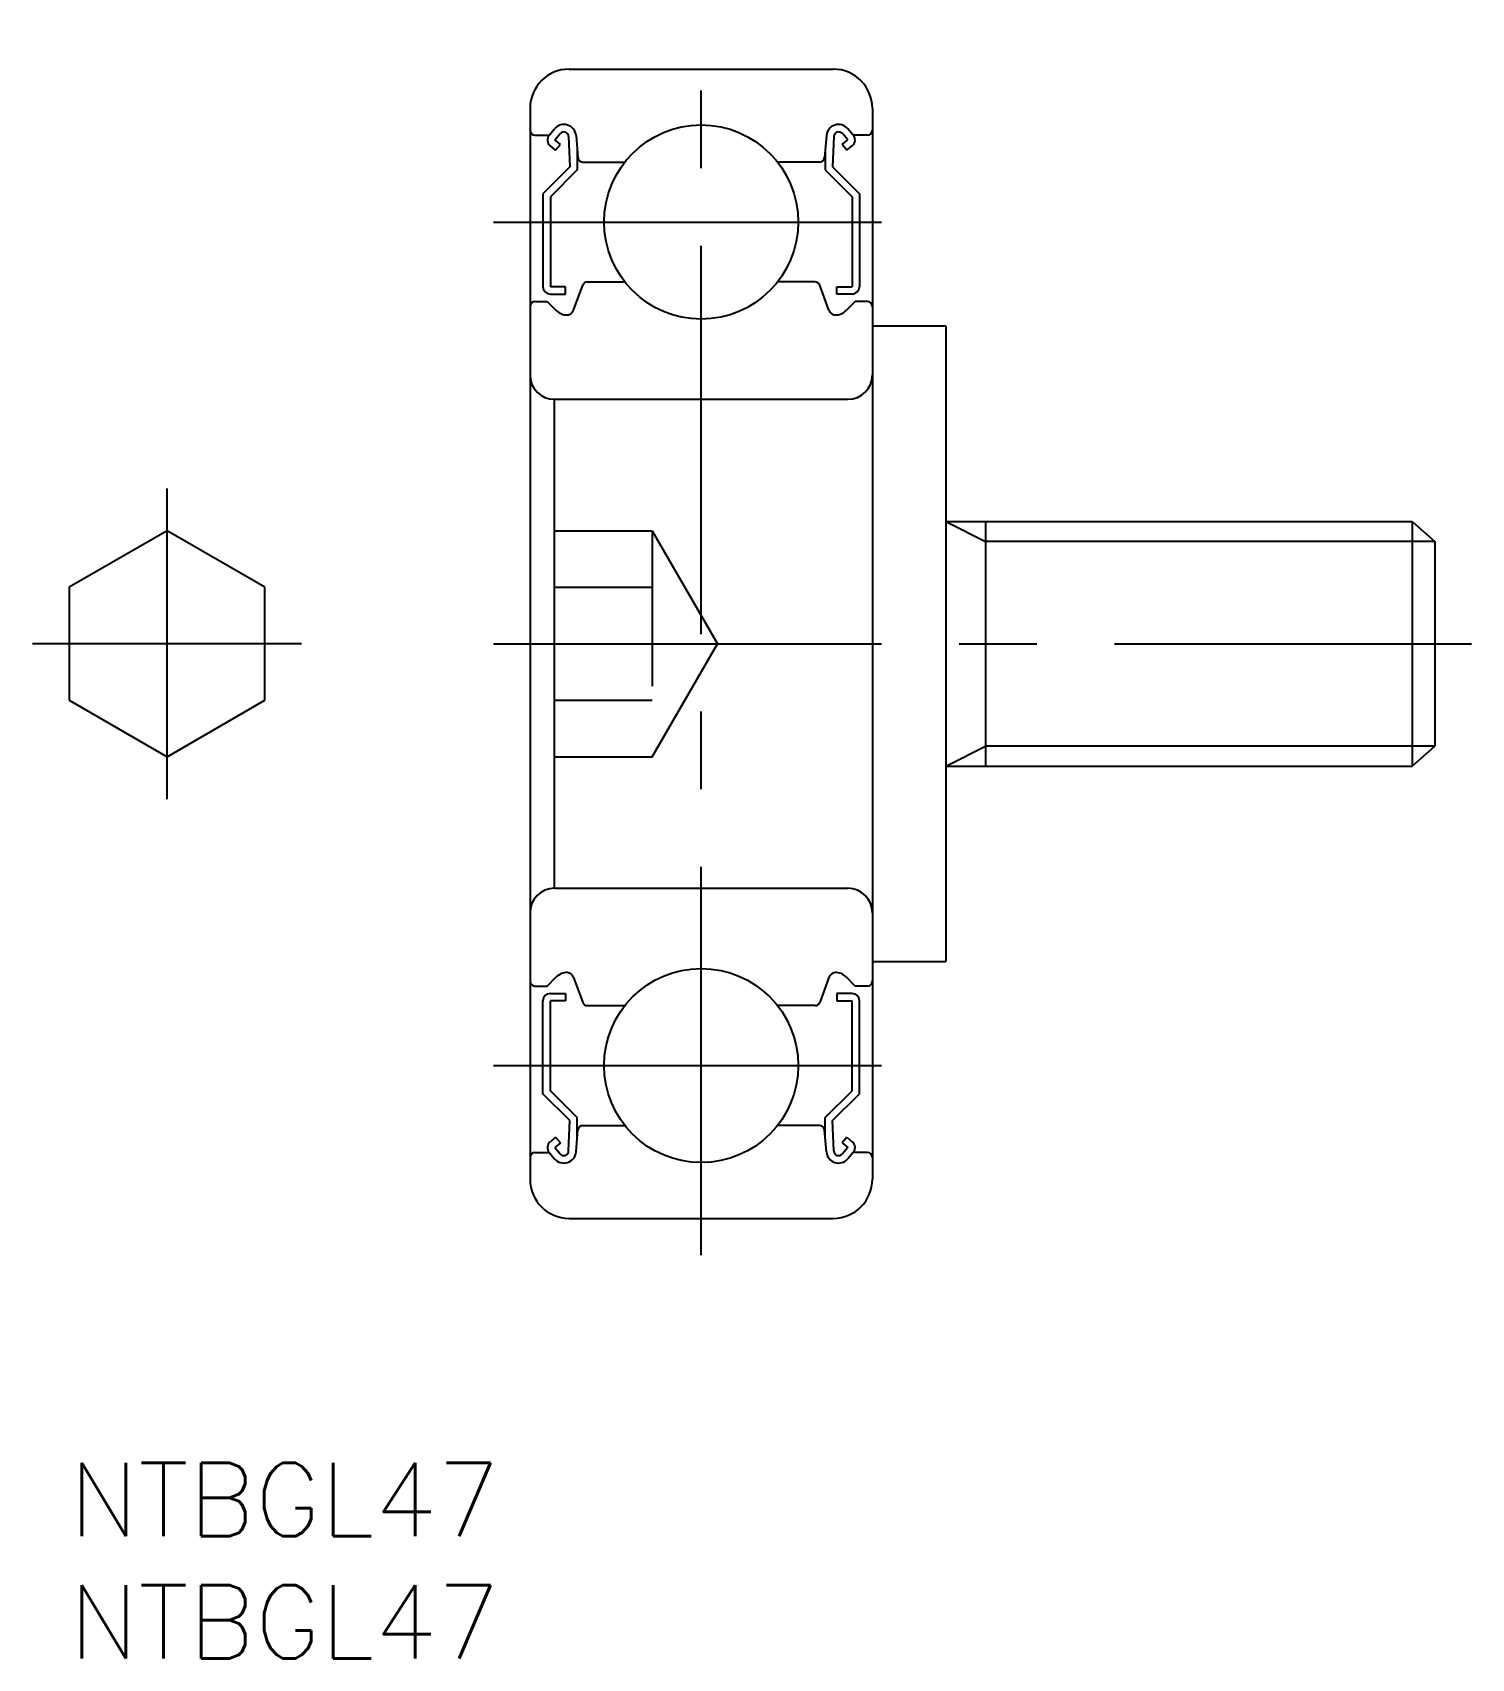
# Model space of a CAD drawing. Extents: x -1.5 to 57.3, y -8 to 58.5.
import ezdxf

# ---------------------------------------------------------------- set-up
doc = ezdxf.new("R2010")
doc.units = 0
doc.header["$LTSCALE"] = 0.5
doc.linetypes.add('CENTER', pattern=[50.8, 31.75, -6.35, 6.35, -6.35])
doc.linetypes.add('DASHED', pattern=[19.05, 12.7, -6.35])
for name, color, linetype in [('MSM_CENTER', 1, 'CENTER'), ('MSM_CONTINUOUS', 7, 'CONTINUOUS'), ('MSM_DASHED', 4, 'DASHED'), ('MSM_NARROW', 5, 'CONTINUOUS'), ('MSM_PART_NUMBER', 7, 'CONTINUOUS')]:
    doc.layers.add(name, color=color, linetype=linetype)
doc.styles.get("Standard").update_dxf_attribs({"font": 'txt.shx', "height": 3, "bigfont": 'bigfont.shx'})

# ---------------------------------------------------------------- blocks, each defined once
blk = doc.blocks.new('*U3')
at = {"layer": 'MSM_PART_NUMBER'}
blk.add_text('NTBGL47', height=3, dxfattribs=at).set_placement((0, -3))
blk = doc.blocks.new('*U4')
at = {"layer": 'MSM_PART_NUMBER'}
blk.add_text('NTBGL47', height=3, dxfattribs=at).set_placement((0, -8))

msp = doc.modelspace()

# ---------------------------------------------------------------- linework, layer by layer
at = {"layer": 'MSM_CENTER'}
for p, q in [((25.846, 8.5), (25.846, 58.5)), ((17.346, 50.75), (34.346, 50.75)), ((4, 27.149), (4, 39.851)), ((9.5, 33.5), (-1.5, 33.5)), ((17.346, 33.5), (57.346, 33.5)), ((17.346, 16.25), (34.346, 16.25))]:
    msp.add_line(p, q, dxfattribs=at)
at = {"layer": 'MSM_CONTINUOUS'}
for p, q in [((20.446, 57), (31.246, 57)), ((18.846, 55.4), (18.846, 11.6)), ((32.846, 55.4), (32.846, 11.6)), ((19.626, 54.3), (19.847, 54.562)), ((32.066, 54.3), (31.845, 54.562)), ((19.046, 54.3), (19.626, 54.3)), ((19.892, 53.684), (19.663, 53.877)), ((19.856, 54.107), (20.072, 54.364)), ((20.085, 53.914), (19.856, 54.107)), ((19.892, 53.684), (20.085, 53.914)), ((20.425, 54.243), (20.476, 53.004)), ((20.728, 54.284), (20.806, 53.383)), ((30.965, 54.284), (30.886, 53.383)), ((31.268, 54.243), (31.216, 53.004)), ((31.607, 53.914), (31.836, 54.107)), ((31.8, 53.684), (31.607, 53.914)), ((31.836, 54.107), (31.621, 54.364)), ((31.8, 53.684), (32.03, 53.877)), ((32.646, 54.3), (32.066, 54.3)), ((20.776, 53.727), (20.776, 52.88)), ((30.257, 53.2), (30.257, 53.2)), ((30.916, 53.727), (30.916, 52.88)), ((20.476, 53.004), (19.376, 51.904)), ((20.776, 52.88), (19.676, 51.78)), ((21.005, 53.2), (22.724, 53.2)), ((30.687, 53.2), (28.968, 53.2)), ((29.828, 53.2), (29.828, 53.2)), ((30.916, 52.88), (32.016, 51.78)), ((31.216, 53.004), (32.316, 51.904)), ((19.376, 51.904), (19.376, 48.1)), ((32.316, 51.904), (32.316, 48.1)), ((19.676, 51.78), (19.676, 48.1)), ((32.016, 51.78), (32.016, 48.1)), ((20.296, 48.1), (19.676, 48.1)), ((20.296, 47.8), (20.296, 48.1)), ((20.628, 47.147), (20.999, 48.168)), ((21.187, 48.3), (22.724, 48.3)), ((30.505, 48.3), (28.968, 48.3)), ((31.064, 47.147), (30.693, 48.168)), ((31.396, 48.1), (32.016, 48.1)), ((31.396, 47.8), (31.396, 48.1)), ((19.046, 47.5), (19.546, 47.5)), ((19.546, 47.5), (19.92, 47.126)), ((19.676, 47.8), (20.296, 47.8)), ((32.016, 47.8), (31.396, 47.8)), ((32.146, 47.5), (31.772, 47.126)), ((32.646, 47.5), (32.146, 47.5)), ((32.846, 46.5), (35.846, 46.5)), ((35.846, 46.5), (35.846, 20.5)), ((19.846, 23.5), (19.846, 43.5)), ((19.846, 43.5), (31.846, 43.5)), ((4, 38.119), (0, 35.809)), ((8, 35.809), (4, 38.119)), ((35.846, 38.5), (54.926, 38.5)), ((37.47, 38.5), (37.47, 28.5)), ((54.926, 38.5), (54.926, 28.5)), ((54.926, 38.5), (55.846, 37.688)), ((55.846, 37.688), (55.846, 29.312)), ((0, 35.809), (0, 31.191)), ((8, 31.191), (8, 35.809)), ((0, 31.191), (4, 28.881)), ((4, 28.881), (8, 31.191)), ((54.926, 28.5), (55.846, 29.312)), ((35.846, 28.5), (54.926, 28.5)), ((19.846, 23.5), (31.846, 23.5)), ((32.846, 20.5), (35.846, 20.5)), ((19.046, 19.5), (19.546, 19.5)), ((19.546, 19.5), (19.92, 19.874)), ((20.628, 19.853), (20.999, 18.832)), ((31.064, 19.853), (30.693, 18.832)), ((32.146, 19.5), (31.772, 19.874)), ((32.646, 19.5), (32.146, 19.5)), ((19.376, 15.096), (19.376, 18.9)), ((19.676, 19.2), (20.296, 19.2)), ((19.676, 15.22), (19.676, 18.9)), ((20.296, 18.9), (19.676, 18.9)), ((20.296, 19.2), (20.296, 18.9)), ((21.187, 18.7), (22.724, 18.7)), ((30.505, 18.7), (28.968, 18.7)), ((32.016, 19.2), (31.396, 19.2)), ((31.396, 19.2), (31.396, 18.9)), ((31.396, 18.9), (32.016, 18.9)), ((32.016, 15.22), (32.016, 18.9)), ((32.316, 15.096), (32.316, 18.9)), ((20.476, 13.996), (19.376, 15.096)), ((20.776, 14.12), (19.676, 15.22)), ((30.916, 14.12), (32.016, 15.22)), ((31.216, 13.996), (32.316, 15.096)), ((20.425, 12.757), (20.476, 13.996)), ((20.776, 13.273), (20.776, 14.12)), ((30.916, 13.273), (30.916, 14.12)), ((31.268, 12.757), (31.216, 13.996)), ((19.892, 13.316), (19.663, 13.123)), ((19.892, 13.316), (20.085, 13.086)), ((20.728, 12.716), (20.806, 13.617)), ((21.005, 13.8), (22.724, 13.8)), ((30.687, 13.8), (28.968, 13.8)), ((30.965, 12.716), (30.886, 13.617)), ((31.8, 13.316), (31.607, 13.086)), ((31.8, 13.316), (32.03, 13.123)), ((19.046, 12.7), (19.626, 12.7)), ((19.626, 12.7), (19.847, 12.438)), ((20.085, 13.086), (19.856, 12.893)), ((19.856, 12.893), (20.072, 12.636)), ((31.607, 13.086), (31.836, 12.893)), ((31.836, 12.893), (31.621, 12.636)), ((32.066, 12.7), (31.845, 12.438)), ((32.646, 12.7), (32.066, 12.7)), ((20.446, 10), (31.246, 10))]:
    msp.add_line(p, q, dxfattribs=at)
for centre in [(25.846, 50.75), (25.846, 16.25)]:
    msp.add_circle(centre, 3.969, dxfattribs=at)
for centre, radius, start, end in [((20.446, 55.4), 1.6, 90, 180), ((31.246, 55.4), 1.6, 0, 90), ((20.229, 54.24), 0.5, 4.98705, 139.90979), ((31.463, 54.24), 0.5, 40.09021, 175.01295), ((19.046, 54.5), 0.2, 180, 270), ((19.855, 54.106), 0.3, 139.90979, 229.99628), ((20.225, 54.235), 0.2, 2.37537, 139.99223), ((31.467, 54.235), 0.2, 40.00777, 177.62463), ((31.837, 54.106), 0.3, 310.00372, 40.09021), ((32.646, 54.5), 0.2, 270, 0), ((21.005, 53.4), 0.2, 184.98705, 270), ((30.687, 53.4), 0.2, 270, 355.01295), ((19.676, 48.1), 0.3, 180, 270), ((21.187, 48.1), 0.2, 90, 160.02987), ((30.505, 48.1), 0.2, 19.97013, 90), ((32.016, 48.1), 0.3, 270, 0), ((19.046, 47.3), 0.2, 90, 180), ((32.646, 47.3), 0.2, 0, 90), ((20.344, 47.55), 0.6, 225, 272.80484), ((20.346, 47.25), 0.3, 265.5374, 340.02987), ((31.346, 47.25), 0.3, 199.97013, 274.4626), ((31.348, 47.55), 0.6, 267.19516, 315), ((19.846, 44.5), 1, 180, 270), ((31.846, 44.5), 1, 270, 0), ((19.846, 22.5), 1, 90, 180), ((31.846, 22.5), 1, 0, 90), ((20.344, 19.45), 0.6, 87.19516, 135), ((20.346, 19.75), 0.3, 19.97013, 94.4626), ((31.346, 19.75), 0.3, 85.5374, 160.02987), ((31.348, 19.45), 0.6, 45, 92.80484), ((19.046, 19.7), 0.2, 180, 270), ((32.646, 19.7), 0.2, 270, 0), ((19.676, 18.9), 0.3, 90, 180), ((21.187, 18.9), 0.2, 199.97013, 270), ((30.505, 18.9), 0.2, 270, 340.02987), ((32.016, 18.9), 0.3, 0, 90), ((21.005, 13.6), 0.2, 90, 175.01295), ((30.687, 13.6), 0.2, 4.98705, 90), ((19.046, 12.5), 0.2, 90, 180), ((19.855, 12.894), 0.3, 130.00372, 220.09021), ((20.229, 12.76), 0.5, 220.09021, 355.01295), ((20.225, 12.765), 0.2, 220.00777, 357.62463), ((31.463, 12.76), 0.5, 184.98705, 319.90979), ((31.467, 12.765), 0.2, 182.37537, 319.99223), ((31.837, 12.894), 0.3, 319.90979, 49.99628), ((32.646, 12.5), 0.2, 0, 90), ((20.446, 11.6), 1.6, 180, 270), ((31.246, 11.6), 1.6, 270, 0)]:
    msp.add_arc(centre, radius, start, end, dxfattribs=at)
at = {"layer": 'MSM_DASHED'}
for p, q in [((19.846, 38.119), (23.846, 38.119)), ((23.846, 38.119), (23.846, 28.881)), ((23.846, 38.119), (26.513, 33.5)), ((19.846, 35.809), (23.846, 35.809)), ((23.846, 28.881), (26.513, 33.5)), ((19.846, 31.191), (23.846, 31.191)), ((19.846, 28.881), (23.846, 28.881))]:
    msp.add_line(p, q, dxfattribs=at)
at = {"layer": 'MSM_NARROW'}
for p, q in [((35.846, 38.5), (37.47, 37.688)), ((55.846, 37.688), (37.47, 37.688)), ((35.846, 28.5), (37.47, 29.312)), ((55.846, 29.312), (37.47, 29.312))]:
    msp.add_line(p, q, dxfattribs=at)

# ---------------------------------------------------------------- block references
at = {"layer": 'MSM_CONTINUOUS'}
for name in ['*U3', '*U4']:
    msp.add_blockref(name, (0, 0), dxfattribs=at)

doc.saveas('drawing.dxf')
